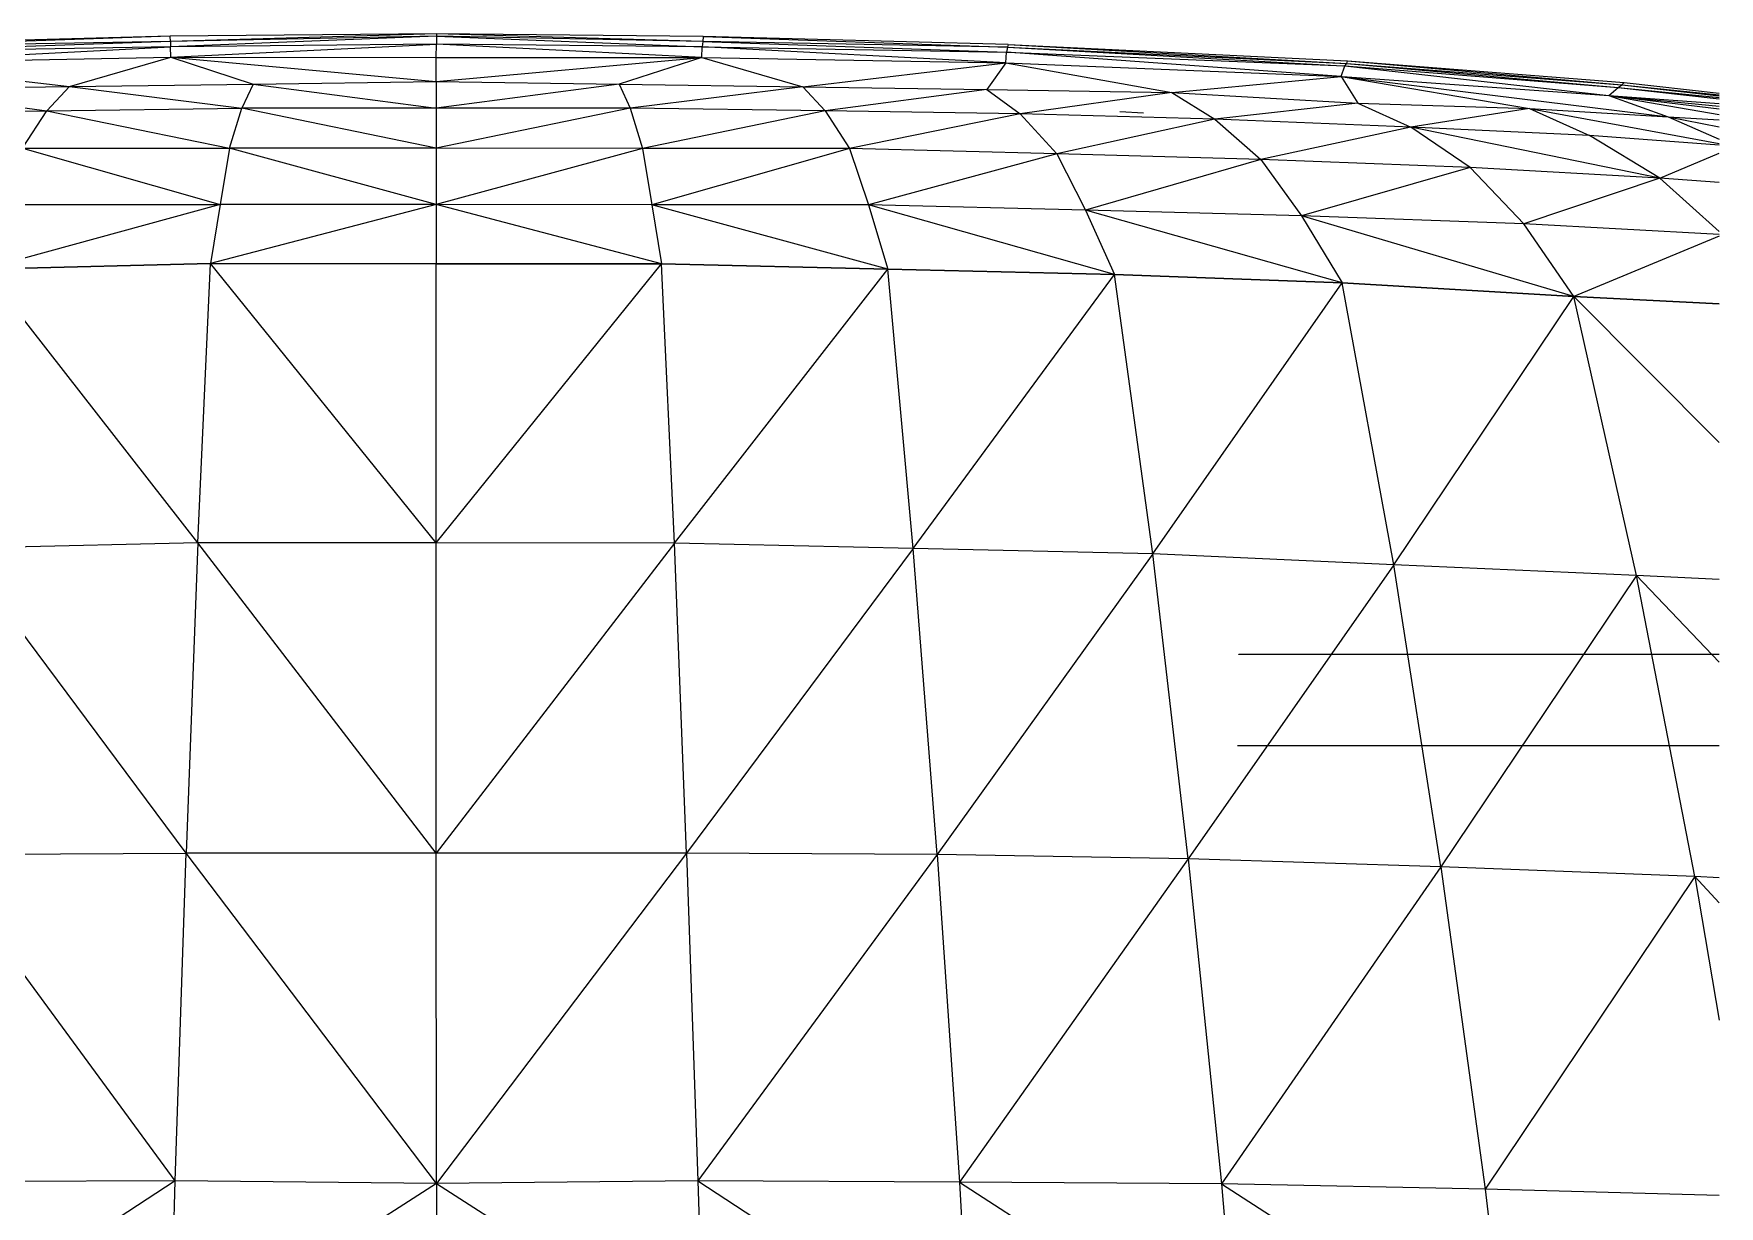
# Model space of a CAD drawing. Header units: inches. Extents: x 9609 to 15463, y -232 to 527.
# Drawn here: x 12437.69 to 12461.76, y 15.48 to 32.22 of the extents above; entities that cross this region are included whole.
import ezdxf

# ---------------------------------------------------------------- set-up
doc = ezdxf.new("R2010")
doc.units = ezdxf.units.IN
doc.header["$MEASUREMENT"] = 0
for name, color, linetype, lineweight in [('0-1', 7, 'Continuous', 5), ('0-4', 252, 'Continuous', 9), ('A-GENM', 5, 'Continuous', 9)]:
    doc.layers.add(name, color=color, linetype=linetype, lineweight=lineweight)

# ---------------------------------------------------------------- blocks, each defined once
blk = doc.blocks.new('Land_Rover_Evoque_-_SUV_Car_Vehicle_Automobile_13067 - Land Rover EVOQUE_dwg-1230547-BUILDING SECTION - EAST_WEST - LOOKING NORTH')
at = {"layer": 'A-GENM'}
for p, q in [((12439.637, 32.187), (12435.281, 32.072)), ((12439.637, 32.187), (12435.289, 32.036)), ((12439.64, 32.112), (12435.289, 32.036)), ((12439.64, 32.112), (12435.297, 31.962)), ((12439.643, 32.038), (12435.297, 31.962)), ((12435.305, 31.81), (12439.643, 32.038)), ((12443.442, 32.224), (12439.637, 32.187)), ((12439.64, 32.112), (12439.637, 32.187)), ((12443.442, 32.224), (12439.64, 32.112)), ((12443.44, 32.188), (12439.64, 32.112)), ((12439.64, 32.112), (12439.643, 32.038)), ((12443.44, 32.188), (12439.643, 32.038)), ((12443.438, 32.075), (12439.643, 32.038)), ((12439.646, 31.887), (12439.643, 32.038)), ((12439.646, 31.887), (12443.438, 32.075)), ((12443.436, 31.886), (12443.438, 32.075)), ((12443.44, 32.188), (12443.438, 32.075)), ((12447.227, 31.885), (12443.438, 32.075)), ((12447.233, 32.036), (12443.438, 32.075)), ((12443.442, 32.224), (12443.44, 32.188)), ((12447.241, 32.11), (12443.44, 32.188)), ((12443.44, 32.188), (12447.233, 32.036)), ((12447.248, 32.184), (12443.442, 32.224)), ((12447.241, 32.11), (12443.442, 32.224)), ((12447.227, 31.885), (12447.233, 32.036)), ((12447.241, 32.11), (12447.233, 32.036)), ((12451.569, 31.806), (12447.233, 32.036)), ((12447.233, 32.036), (12451.58, 31.958)), ((12447.248, 32.184), (12447.241, 32.11)), ((12451.592, 32.032), (12447.241, 32.11)), ((12447.241, 32.11), (12451.58, 31.958)), ((12451.604, 32.068), (12447.248, 32.184)), ((12447.248, 32.184), (12451.592, 32.032)), ((12451.592, 32.032), (12451.58, 31.958)), ((12451.604, 32.068), (12451.592, 32.032)), ((12451.592, 32.032), (12456.374, 31.766)), ((12451.592, 32.032), (12456.438, 31.799)), ((12451.604, 32.068), (12456.449, 31.835)), ((12451.604, 32.068), (12456.438, 31.799)), ((12435.305, 31.81), (12439.646, 31.887)), ((12435.305, 31.81), (12438.198, 31.468)), ((12438.198, 31.468), (12439.646, 31.887)), ((12439.646, 31.887), (12440.824, 31.505)), ((12439.646, 31.887), (12443.435, 31.543)), ((12439.646, 31.887), (12443.436, 31.886)), ((12443.435, 31.543), (12443.436, 31.886)), ((12443.435, 31.543), (12447.227, 31.885)), ((12443.436, 31.886), (12447.227, 31.885)), ((12447.227, 31.885), (12446.046, 31.504)), ((12447.227, 31.885), (12448.671, 31.465)), ((12447.227, 31.885), (12451.569, 31.806)), ((12448.671, 31.465), (12451.569, 31.806)), ((12451.569, 31.806), (12451.297, 31.425)), ((12451.569, 31.806), (12451.58, 31.958)), ((12451.569, 31.806), (12453.937, 31.386)), ((12451.569, 31.806), (12456.357, 31.612)), ((12456.357, 31.612), (12451.58, 31.958)), ((12451.58, 31.958), (12456.407, 31.764)), ((12456.407, 31.764), (12456.438, 31.799)), ((12456.438, 31.799), (12456.449, 31.835)), ((12456.438, 31.799), (12460.314, 31.455)), ((12456.438, 31.799), (12460.365, 31.491)), ((12456.449, 31.835), (12460.396, 31.526)), ((12456.449, 31.835), (12460.365, 31.491)), ((12440.824, 31.505), (12443.435, 31.543)), ((12440.824, 31.505), (12443.435, 31.543)), ((12443.435, 31.543), (12443.433, 31.161)), ((12443.435, 31.543), (12446.046, 31.504)), ((12443.435, 31.543), (12446.046, 31.504)), ((12453.937, 31.386), (12456.357, 31.612)), ((12456.357, 31.612), (12456.407, 31.764)), ((12456.357, 31.612), (12456.597, 31.231)), ((12456.357, 31.612), (12459.044, 31.153)), ((12456.357, 31.612), (12461.027, 31.036)), ((12456.374, 31.611), (12460.178, 31.341)), ((12456.407, 31.764), (12460.178, 31.341)), ((12456.407, 31.764), (12460.314, 31.455)), ((12435.574, 31.43), (12438.198, 31.468)), ((12435.574, 31.43), (12438.198, 31.468)), ((12435.574, 31.43), (12437.878, 31.123)), ((12438.198, 31.468), (12437.878, 31.123)), ((12438.198, 31.468), (12440.824, 31.505)), ((12438.198, 31.468), (12440.824, 31.505)), ((12438.198, 31.468), (12440.661, 31.162)), ((12440.824, 31.505), (12440.661, 31.162)), ((12440.824, 31.505), (12443.433, 31.161)), ((12446.046, 31.504), (12443.433, 31.161)), ((12446.046, 31.504), (12448.671, 31.465)), ((12446.046, 31.504), (12446.206, 31.16)), ((12446.046, 31.504), (12448.671, 31.465)), ((12448.671, 31.465), (12446.206, 31.16)), ((12448.671, 31.465), (12451.297, 31.425)), ((12448.671, 31.465), (12448.99, 31.121)), ((12448.671, 31.465), (12451.297, 31.425)), ((12451.297, 31.425), (12448.99, 31.121)), ((12451.297, 31.425), (12453.937, 31.386)), ((12451.297, 31.425), (12451.774, 31.081)), ((12453.937, 31.386), (12451.774, 31.081)), ((12453.937, 31.386), (12456.597, 31.231)), ((12453.937, 31.386), (12454.555, 31.003)), ((12460.178, 31.341), (12460.314, 31.455)), ((12460.178, 31.341), (12461.027, 31.036)), ((12460.178, 31.341), (12461.756, 31.071)), ((12460.178, 31.341), (12461.756, 31.151)), ((12460.178, 31.341), (12461.756, 31.188)), ((12460.178, 31.341), (12461.756, 31.228)), ((12460.314, 31.455), (12460.365, 31.491)), ((12460.314, 31.455), (12461.756, 31.294)), ((12460.314, 31.455), (12461.756, 31.312)), ((12460.365, 31.491), (12460.396, 31.526)), ((12460.365, 31.491), (12461.756, 31.334)), ((12460.365, 31.491), (12461.756, 31.351)), ((12460.396, 31.526), (12461.756, 31.372)), ((12435.093, 31.086), (12437.878, 31.123)), ((12437.53, 30.588), (12437.878, 31.123)), ((12437.878, 31.123), (12440.661, 31.162)), ((12437.878, 31.123), (12440.486, 30.588)), ((12440.486, 30.588), (12440.661, 31.162)), ((12443.433, 31.161), (12440.661, 31.162)), ((12443.433, 30.587), (12440.661, 31.162)), ((12446.206, 31.16), (12443.433, 31.161)), ((12443.433, 31.161), (12443.433, 30.587)), ((12446.206, 31.16), (12443.433, 30.587)), ((12448.99, 31.121), (12446.206, 31.16)), ((12446.206, 31.16), (12446.379, 30.586)), ((12448.99, 31.121), (12446.379, 30.586)), ((12451.774, 31.081), (12448.99, 31.121)), ((12448.99, 31.121), (12449.336, 30.585)), ((12451.774, 31.081), (12449.336, 30.585)), ((12454.555, 31.003), (12451.774, 31.081)), ((12451.774, 31.081), (12452.296, 30.507)), ((12453.533, 31.091), (12453.197, 31.107)), ((12456.597, 31.231), (12454.555, 31.003)), ((12456.597, 31.231), (12459.044, 31.153)), ((12456.597, 31.231), (12457.35, 30.887)), ((12456.597, 31.231), (12459.044, 31.153)), ((12459.044, 31.153), (12457.35, 30.887)), ((12459.044, 31.153), (12461.027, 31.036)), ((12459.044, 31.153), (12461.756, 30.657)), ((12459.044, 31.153), (12459.904, 30.77)), ((12459.044, 31.153), (12461.027, 31.036)), ((12454.555, 31.003), (12452.296, 30.507)), ((12457.35, 30.887), (12454.555, 31.003)), ((12454.555, 31.003), (12455.212, 30.429)), ((12457.35, 30.887), (12455.212, 30.429)), ((12460.908, 30.158), (12457.35, 30.887)), ((12459.904, 30.77), (12457.35, 30.887)), ((12458.201, 30.312), (12457.35, 30.887)), ((12461.027, 31.036), (12461.756, 30.995)), ((12461.027, 31.036), (12461.756, 30.716)), ((12461.027, 31.036), (12461.756, 30.894)), ((12461.027, 31.036), (12461.756, 30.995)), ((12437.53, 30.588), (12440.486, 30.588)), ((12437.53, 30.588), (12440.351, 29.783)), ((12440.486, 30.588), (12440.351, 29.783)), ((12443.433, 30.587), (12440.486, 30.588)), ((12443.433, 29.782), (12440.486, 30.588)), ((12446.379, 30.586), (12443.433, 30.587)), ((12443.433, 30.587), (12443.433, 29.782)), ((12446.379, 30.586), (12443.433, 29.782)), ((12449.336, 30.585), (12446.379, 30.586)), ((12446.379, 30.586), (12446.515, 29.781)), ((12449.336, 30.585), (12446.515, 29.781)), ((12452.296, 30.507), (12449.336, 30.585)), ((12449.336, 30.585), (12449.607, 29.78)), ((12460.908, 30.158), (12459.904, 30.77)), ((12461.756, 30.633), (12459.904, 30.77)), ((12452.296, 30.507), (12449.607, 29.78)), ((12455.212, 30.429), (12452.296, 30.507)), ((12452.296, 30.507), (12452.707, 29.702)), ((12455.212, 30.429), (12452.707, 29.702)), ((12458.201, 30.312), (12455.212, 30.429)), ((12455.212, 30.429), (12455.792, 29.624)), ((12460.908, 30.158), (12461.756, 30.519)), ((12458.201, 30.312), (12455.792, 29.624)), ((12460.908, 30.158), (12458.201, 30.312)), ((12458.964, 29.508), (12458.201, 30.312)), ((12460.908, 30.158), (12458.964, 29.508)), ((12461.756, 30.097), (12460.908, 30.158)), ((12461.756, 29.399), (12460.908, 30.158)), ((12440.351, 29.783), (12436.983, 28.863)), ((12437.259, 29.784), (12440.351, 29.783)), ((12440.351, 29.783), (12440.215, 28.94)), ((12443.433, 29.782), (12440.215, 28.94)), ((12443.433, 29.782), (12440.351, 29.783)), ((12446.515, 29.781), (12443.433, 29.782)), ((12446.65, 28.938), (12443.433, 29.782)), ((12443.433, 29.782), (12443.433, 28.939)), ((12449.607, 29.78), (12446.515, 29.781)), ((12449.883, 28.86), (12446.515, 29.781)), ((12446.515, 29.781), (12446.65, 28.938)), ((12452.707, 29.702), (12449.607, 29.78)), ((12453.122, 28.782), (12449.607, 29.78)), ((12449.607, 29.78), (12449.883, 28.86)), ((12455.792, 29.624), (12452.707, 29.702)), ((12456.372, 28.666), (12452.707, 29.702)), ((12452.707, 29.702), (12453.122, 28.782)), ((12459.68, 28.472), (12455.792, 29.624)), ((12458.964, 29.508), (12455.792, 29.624)), ((12455.792, 29.624), (12456.372, 28.666)), ((12461.756, 29.355), (12458.964, 29.508)), ((12459.68, 28.472), (12458.964, 29.508)), ((12461.756, 29.331), (12459.68, 28.472)), ((12440.215, 28.94), (12436.983, 28.863)), ((12440.215, 28.94), (12436.983, 28.863)), ((12436.983, 28.863), (12440.215, 28.94)), ((12440.033, 24.951), (12440.215, 28.94)), ((12443.433, 28.939), (12440.215, 28.94)), ((12443.433, 28.939), (12440.215, 28.94)), ((12443.434, 24.95), (12440.215, 28.94)), ((12440.215, 28.94), (12443.433, 28.939)), ((12446.65, 28.938), (12443.433, 28.939)), ((12446.65, 28.938), (12443.433, 28.939)), ((12443.434, 24.95), (12443.433, 28.939)), ((12443.433, 28.939), (12446.65, 28.938)), ((12443.434, 24.95), (12446.65, 28.938)), ((12449.883, 28.86), (12446.65, 28.938)), ((12449.883, 28.86), (12446.65, 28.938)), ((12446.837, 24.949), (12446.65, 28.938)), ((12446.65, 28.938), (12449.883, 28.86)), ((12440.033, 24.951), (12436.983, 28.863)), ((12446.837, 24.949), (12449.883, 28.86)), ((12453.122, 28.782), (12449.883, 28.86)), ((12453.122, 28.782), (12449.883, 28.86)), ((12450.247, 24.872), (12449.883, 28.86)), ((12449.883, 28.86), (12453.122, 28.782)), ((12450.247, 24.872), (12453.122, 28.782)), ((12456.372, 28.666), (12453.122, 28.782)), ((12456.372, 28.666), (12453.122, 28.782)), ((12453.666, 24.794), (12453.122, 28.782)), ((12453.122, 28.782), (12456.372, 28.666)), ((12453.666, 24.794), (12456.372, 28.666)), ((12459.68, 28.472), (12456.372, 28.666)), ((12459.68, 28.472), (12456.372, 28.666)), ((12457.109, 24.638), (12456.372, 28.666)), ((12456.372, 28.666), (12459.68, 28.472)), ((12457.109, 24.638), (12459.68, 28.472)), ((12461.756, 28.364), (12459.68, 28.472)), ((12461.756, 28.364), (12459.68, 28.472)), ((12461.756, 26.385), (12459.68, 28.472)), ((12460.572, 24.483), (12459.68, 28.472)), ((12459.68, 28.472), (12461.756, 28.364)), ((12440.033, 24.951), (12436.622, 24.875)), ((12439.865, 20.521), (12436.622, 24.875)), ((12440.033, 24.951), (12439.865, 20.521)), ((12443.437, 20.52), (12440.033, 24.951)), ((12443.434, 24.95), (12440.033, 24.951)), ((12446.837, 24.949), (12443.434, 24.95)), ((12443.437, 20.52), (12443.434, 24.95)), ((12446.837, 24.949), (12443.437, 20.52)), ((12450.247, 24.872), (12446.837, 24.949)), ((12447.011, 20.518), (12446.837, 24.949)), ((12450.247, 24.872), (12447.011, 20.518)), ((12453.666, 24.794), (12450.247, 24.872)), ((12450.589, 20.498), (12450.247, 24.872)), ((12453.666, 24.794), (12450.589, 20.498)), ((12457.109, 24.638), (12453.666, 24.794)), ((12454.171, 20.44), (12453.666, 24.794)), ((12457.109, 24.638), (12454.171, 20.44)), ((12460.572, 24.483), (12457.109, 24.638)), ((12457.779, 20.323), (12457.109, 24.638)), ((12460.572, 24.483), (12457.779, 20.323)), ((12461.756, 23.246), (12460.572, 24.483)), ((12461.406, 20.187), (12460.572, 24.483)), ((12461.756, 24.426), (12460.572, 24.483)), ((12461.756, 23.355), (12454.894, 23.356)), ((12454.896, 23.354), (12454.894, 23.356)), ((12461.756, 22.051), (12454.878, 22.053)), ((12454.879, 22.051), (12454.878, 22.053)), ((12436.287, 20.502), (12439.865, 20.521)), ((12439.709, 15.841), (12436.287, 20.502)), ((12439.709, 15.841), (12439.865, 20.521)), ((12443.441, 15.801), (12439.865, 20.521)), ((12443.437, 20.52), (12439.865, 20.521)), ((12447.011, 20.518), (12443.437, 20.52)), ((12443.441, 15.801), (12443.437, 20.52)), ((12447.011, 20.518), (12443.441, 15.801)), ((12450.589, 20.498), (12447.011, 20.518)), ((12447.011, 20.518), (12447.173, 15.839)), ((12450.589, 20.498), (12447.173, 15.839)), ((12454.171, 20.44), (12450.589, 20.498)), ((12450.589, 20.498), (12450.906, 15.818)), ((12454.171, 20.44), (12450.906, 15.818)), ((12457.779, 20.323), (12454.171, 20.44)), ((12454.171, 20.44), (12454.649, 15.798)), ((12457.779, 20.323), (12454.649, 15.798)), ((12461.406, 20.187), (12457.779, 20.323)), ((12457.779, 20.323), (12458.412, 15.719)), ((12461.406, 20.187), (12458.412, 15.719)), ((12461.756, 20.169), (12461.406, 20.187)), ((12461.406, 20.187), (12461.756, 19.811)), ((12461.406, 20.187), (12461.756, 18.133)), ((12439.709, 15.841), (12435.976, 15.822)), ((12439.709, 15.841), (12437.375, 14.312)), ((12439.669, 14.347), (12439.709, 15.841)), ((12443.441, 15.801), (12439.709, 15.841)), ((12443.441, 15.801), (12441.186, 14.355)), ((12447.173, 15.839), (12443.441, 15.801)), ((12443.441, 15.801), (12445.699, 14.353)), ((12443.441, 15.801), (12443.442, 14.366)), ((12450.906, 15.818), (12447.173, 15.839)), ((12447.173, 15.839), (12449.511, 14.309)), ((12447.173, 15.839), (12447.216, 14.345)), ((12454.649, 15.798), (12450.906, 15.818)), ((12450.906, 15.818), (12453.301, 14.274)), ((12450.906, 15.818), (12450.991, 14.286)), ((12458.412, 15.719), (12454.649, 15.798)), ((12454.649, 15.798), (12454.78, 14.264)), ((12454.649, 15.798), (12457.077, 14.227)), ((12461.756, 15.632), (12458.412, 15.719)), ((12458.412, 15.719), (12458.591, 14.2))]:
    blk.add_line(p, q, dxfattribs=at)
blk = doc.blocks.new('Land_Rover_Evoque_-_SUV_Car_Vehicle_Automobile_13067 - Land_Rover_Evoque_-_SUV_Car_Vehicle_Automobile_13067-1230553-BUILDING SECTION - EAST_WEST - LOOKING NORTH')
blk.add_blockref('Land_Rover_Evoque_-_SUV_Car_Vehicle_Automobile_13067 - Land Rover EVOQUE_dwg-1230547-BUILDING SECTION - EAST_WEST - LOOKING NORTH', (0, 0))
blk = doc.blocks.new('CTR  - Topography_rvt-1-BUILDING SECTION - EAST_WEST - LOOKING NORTH')
at = {"layer": '0-4'}
blk.add_blockref('Land_Rover_Evoque_-_SUV_Car_Vehicle_Automobile_13067 - Land_Rover_Evoque_-_SUV_Car_Vehicle_Automobile_13067-1230553-BUILDING SECTION - EAST_WEST - LOOKING NORTH', (0, 0), dxfattribs=at)

msp = doc.modelspace()

# ---------------------------------------------------------------- block references
at = {"layer": '0-1'}
msp.add_blockref('CTR  - Topography_rvt-1-BUILDING SECTION - EAST_WEST - LOOKING NORTH', (0, 0), dxfattribs=at)

doc.saveas('drawing.dxf')
